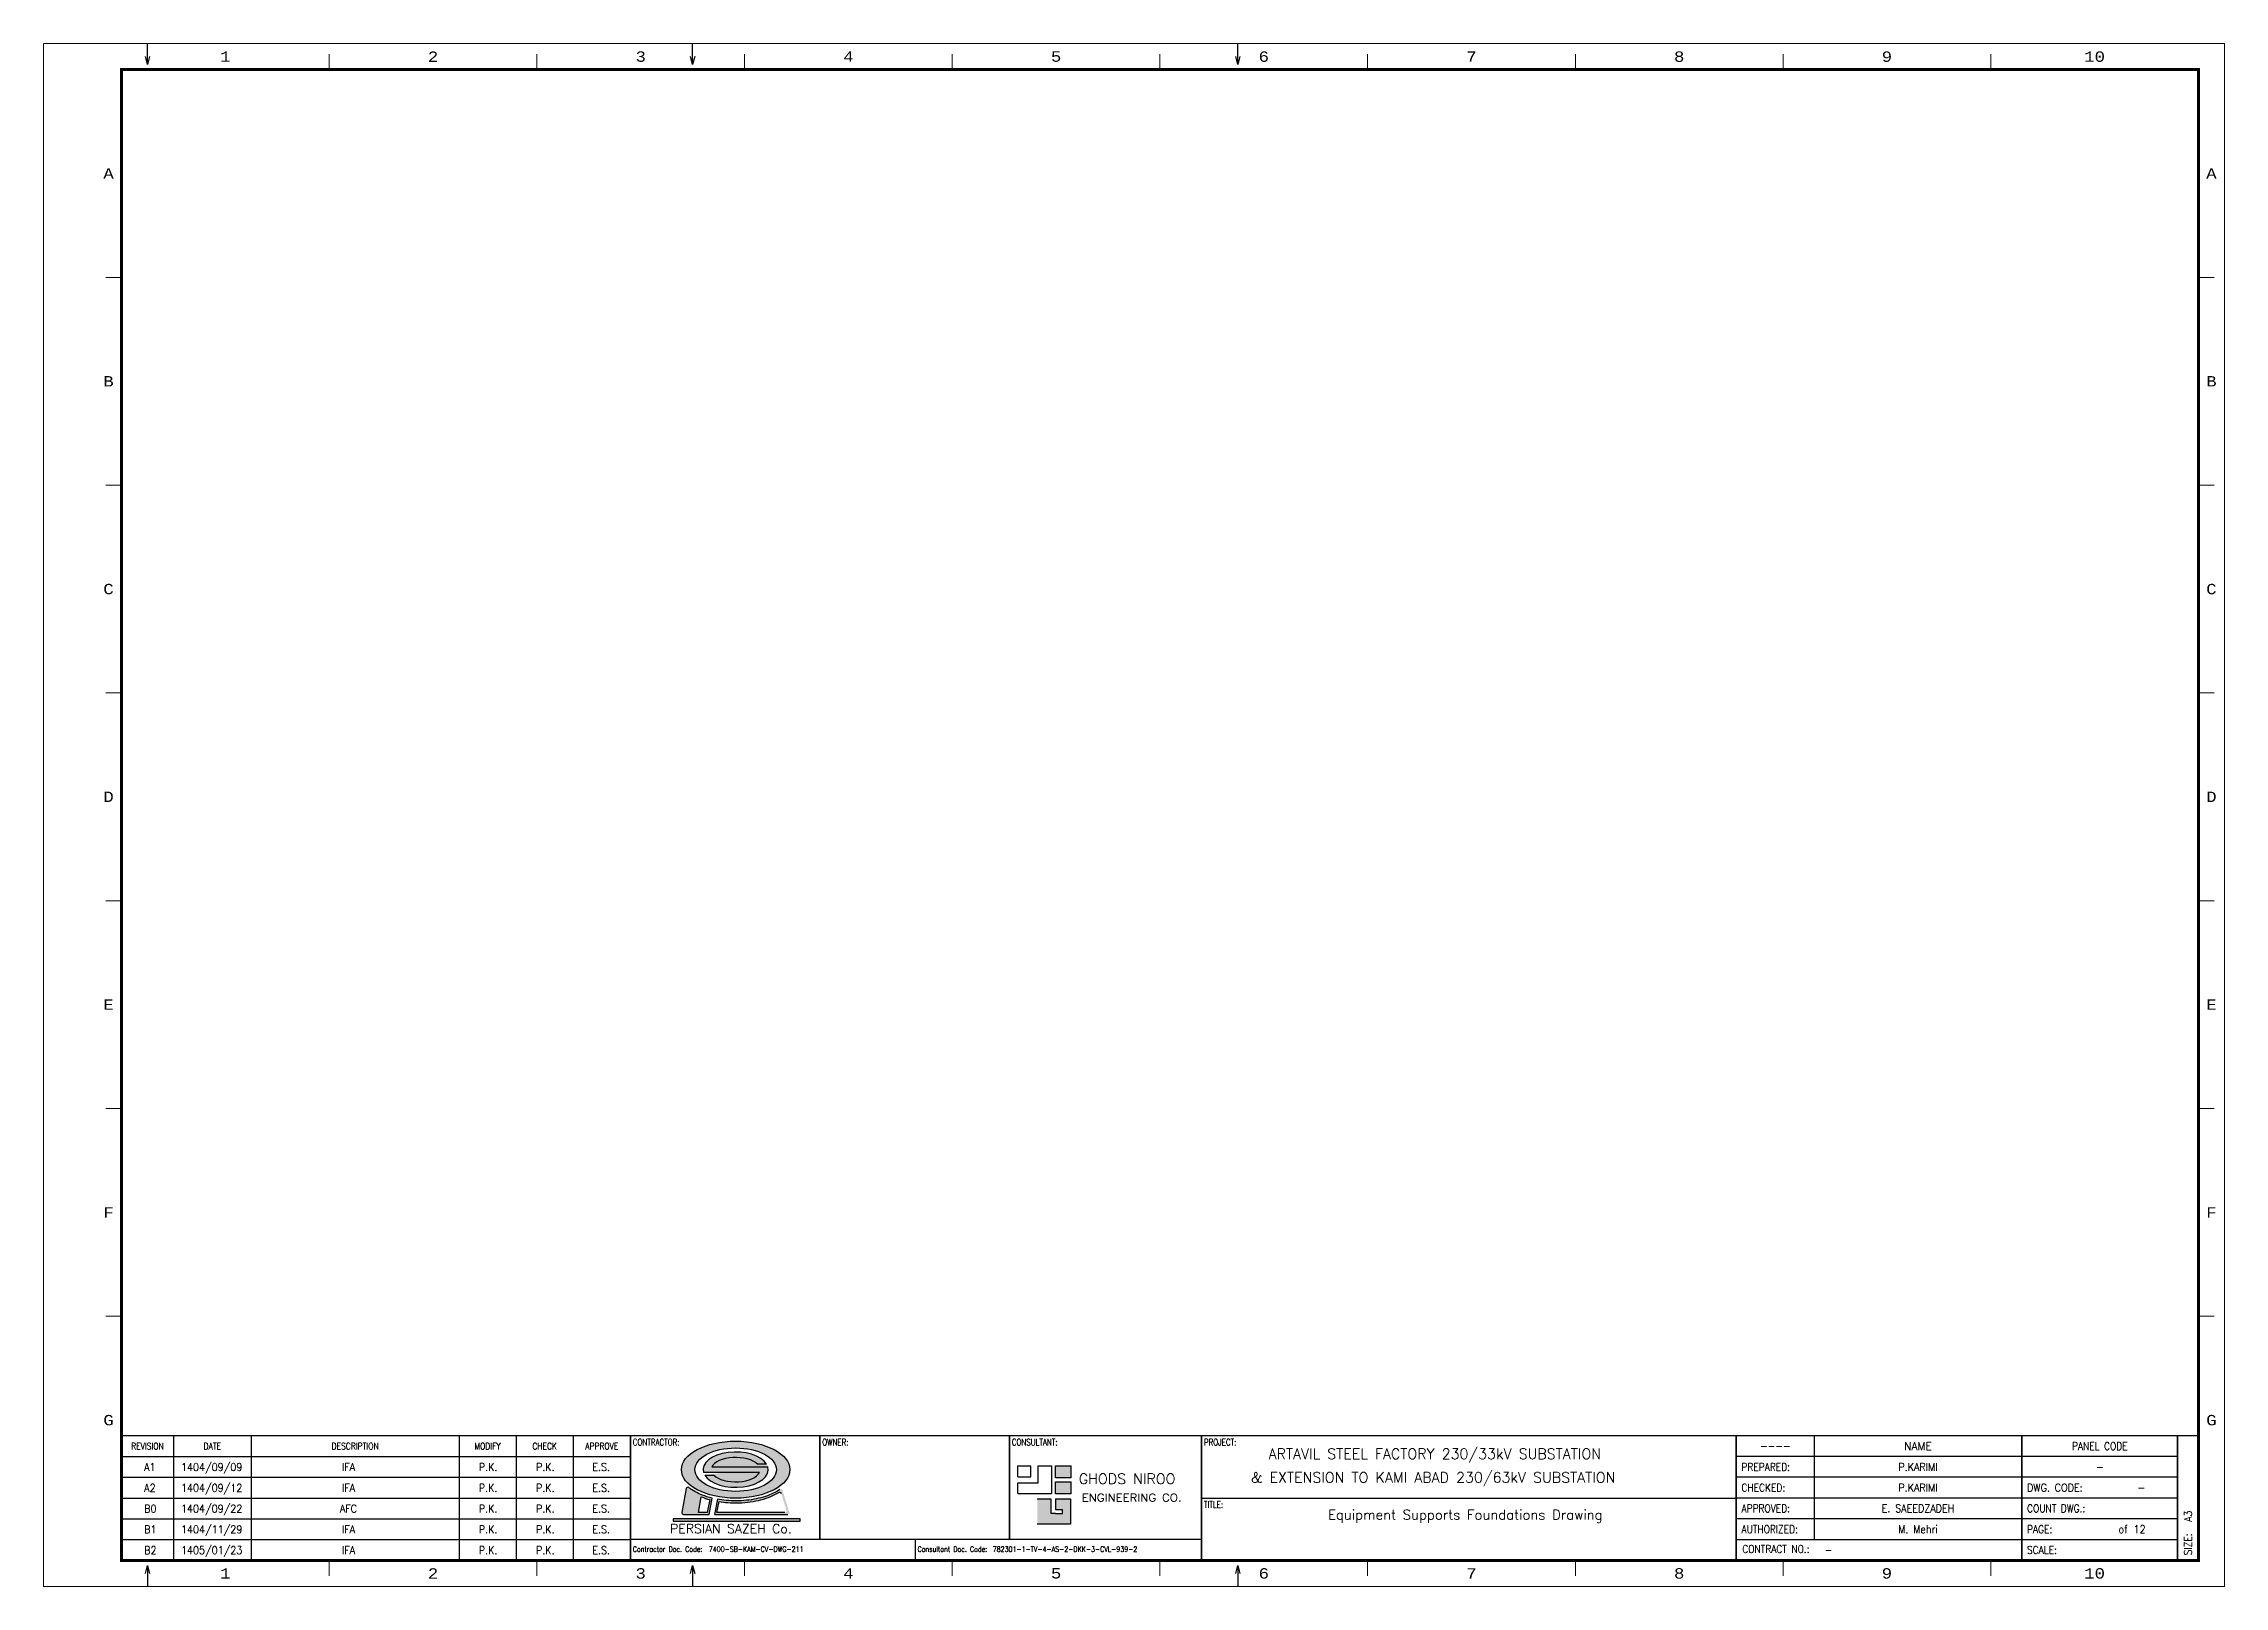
# Model space of a CAD drawing. Header units: millimetres. Extents: x 0 to 420, y 0 to 297.
import ezdxf
from ezdxf.enums import TextEntityAlignment as Align

# ---------------------------------------------------------------- set-up
doc = ezdxf.new("R2010")
doc.units = ezdxf.units.MM
doc.header["$MEASUREMENT"] = 0
doc.linetypes.add('AUSGEZOGEN', pattern=[0])
for name, color, linetype in [('FOLDING_MARK', 7, 'Continuous'), ('Layer1', 3, 'Continuous'), ('SECTION_LINE', 23, 'Continuous'), ('SUB-SECTION_LINE', 41, 'Continuous'), ('Title Block', 1, 'Continuous'), ('TITLE TEXT', 7, 'Continuous'), ('TXT FIXED', 30, 'Continuous')]:
    doc.layers.add(name, color=color, linetype=linetype)
doc.layers.add('FRAME_LINE', color=21, linetype='AUSGEZOGEN', lineweight=13)
doc.layers.add('TXT TITLE BLOCK', color=7, linetype='Continuous', lineweight=13)
doc.styles.add('COURIER', font='cour.ttf', dxfattribs={"height": 1.5})
doc.styles.add('ROMANC', font='ROMANC.shx', dxfattribs={"height": 1})
doc.styles.add('ROMAND', font='romand.shx')
doc.styles.add('ROMANS', font='romans.shx')
doc.styles.add('ROMANT', font='romant')
doc.dimstyles.new('ISO-25', dxfattribs={"dimtxt": 2.5, "dimasz": 2.5, "dimexe": 1.25, "dimexo": 0.625, "dimtad": 1, "dimtxsty": 'Standard', "dimcen": 2.5, "dimadec": 0, "dimazin": 0, "dimtfac": 1, "dimtmove": 0, "dimatfit": 3, "dimfxl": 1, "dimarcsym": 0})

# ---------------------------------------------------------------- blocks, each defined once
blk = doc.blocks.new('Frame_Detail')
at = {"layer": 'SECTION_LINE'}
for p, q in [((400, 24.00000000000003), (8.7e-14, 24)), ((8.7e-14, 24), (0, 0)), ((98.00000000000028, 24.00000000000032), (98.00000000000028, 3.126e-13)), ((98.00000000000028, 3.126e-13), (98.00000000000028, 24.00000000000032)), ((208.0000000000003, 24.00000000000005), (208.0000000000003, 4.17e-14)), ((208.0000000000003, 4.17e-14), (208.0000000000003, 24.00000000000005)), ((311.0000000000003, 24.00000000000004), (311.0000000000003, 4.17e-14)), ((311.0000000000003, 4.17e-14), (311.0000000000003, 24.00000000000004)), ((399.9999999999999, 2.75e-14), (400, 24.00000000000003)), ((0, 0), (399.9999999999999, 2.75e-14)), ((311.0000000000003, 4.000000000000327), (396, 3.999999999999986))]:
    blk.add_line(p, q, dxfattribs=at)
at = {"layer": 'SUB-SECTION_LINE'}
for p, q in [((10.00000000000008, 24.00000000000032), (10.00000000000008, 3.126e-13)), ((25.00000000000028, 24.00000000000032), (25.00000000000028, 3.126e-13)), ((65.00000000000028, 24.00000000000032), (65.00000000000028, 3.126e-13)), ((76.00000000000028, 24.00000000000032), (76.00000000000028, 3.126e-13)), ((87.00000000000028, 24.00000000000032), (87.00000000000028, 3.126e-13)), ((134.5000000000003, 24.00000000000002), (134.5000000000003, 4.000000000000096)), ((134.5000000000003, 4.000000000000096), (134.5000000000003, 24.00000000000002)), ((171.0000000000005, 23.99999999999971), (171.0000000000005, 3.999999999999784)), ((171.0000000000005, 3.999999999999784), (171.0000000000005, 23.99999999999971)), ((326.0000000000003, 24.00000000000002), (326.0000000000002, 4.000000000000285)), ((366.0000000000002, 24.00000000000003), (366.0000000000002, 2.75e-14)), ((366.0000000000002, 2.75e-14), (366.0000000000002, 24.00000000000003)), ((396, 24.00000000000003), (396, 2.75e-14)), ((396, 2.75e-14), (396, 24.00000000000003)), ((8.7e-14, 20.00000000000002), (98.00000000000028, 20.00000000000002)), ((396, 20.00000000000029), (311.0000000000003, 20.00000000000029)), ((8.7e-14, 16.00000000000002), (98.00000000000028, 16.00000000000002)), ((396, 16.00000000000029), (311.0000000000003, 16.00000000000029)), ((8.7e-14, 12.00000000000002), (98.00000000000028, 12.00000000000002)), ((208.0000000000003, 12.00000000000004), (311.0000000000003, 12.00000000000043)), ((395.9999999999999, 12.00000000000029), (311.0000000000003, 12.00000000000029)), ((8.7e-14, 8.000000000000014), (98.00000000000028, 8.000000000000014)), ((396, 8.000000000000284), (311.0000000000003, 8.000000000000284)), ((8.7e-14, 4.000000000000013), (98.00000000000028, 4.000000000000013)), ((134.5000000000003, 4.000000000000096), (98.00000000000028, 4.000000000000013)), ((208.0000000000003, 4.000000000000098), (134.5000000000003, 4.000000000000009)), ((152.8477993354645, 4.000000000000029), (152.8477993354645, 9.8e-15))]:
    blk.add_line(p, q, dxfattribs=at)
at = {"layer": 'TXT FIXED', "lineweight": -2, "style": 'ROMANS', "width": 0.85}
for s, p in [('REVISION', (5.000000000000083, 22.00000000000001)), ('DATE', (17.5000000000002, 22.00000000000001)), ('DESCRIPTION', (45.0000000000004, 22.00000000000029)), ('MODIFY', (70.50000000000031, 22.00000000000001)), ('CHECK', (81.5000000000003, 22.00000000000001)), ('APPROVE', (92.50000000000028, 22.00000000000017))]:
    blk.add_text(s, height=1.25, dxfattribs=at).set_placement(p, align=Align.MIDDLE_CENTER)
at = {"layer": 'TXT FIXED', "style": 'ROMANS', "width": 0.8000000001400195}
for s, p in [('CONTRACTOR:', (98.46666668168328, 22.74999996781398)), ('OWNER:', (134.9666666816785, 22.74999996781399)), ('CONSULTANT:', (171.4666666816835, 22.74999996781367)), ('PROJECT: ', (208.4666666816785, 22.74999996781397)), ('TITLE:', (208.4666666816833, 10.74999996781402))]:
    blk.add_text(s, height=1.25, dxfattribs=at).set_placement(p, align=Align.MIDDLE_LEFT)
at = {"layer": 'TXT FIXED', "style": 'ROMANT'}
for s, height, p in [('----', 1.333333376248349, (318.5000000000002, 22.00000000000015)), ('NAME', 1.5, (346.0000000000002, 22.00000000000015))]:
    blk.add_text(s, height=height, dxfattribs=at).set_placement(p, align=Align.MIDDLE)
at = {"layer": 'TXT FIXED', "lineweight": -2, "style": 'ROMANS', "width": 0.85}
blk.add_text('PANEL CODE', height=1.5, dxfattribs=at).set_placement((381, 21.99985582460492), align=Align.MIDDLE)
at = {"layer": 'TXT FIXED', "lineweight": -2, "style": 'ROMANS'}
for s, width, p in [('PREPARED:', 0.85, (312.0000000000003, 18.00000000000029)), ('CHECKED:', 0.85, (312.0000000000003, 14.00000000000028)), ('DWG. CODE:', 0.9, (367.0000000000002, 14.00000000000028)), ('APPROVED:', 0.85, (312.0000000000003, 10.00000000000004)), ('COUNT DWG.:', 0.85, (367.0000000000002, 10.00000000000028)), ('AUTHORIZED:', 0.85, (312.0000000000003, 6.000000000000283)), ('PAGE:', 0.85, (367.0000000000002, 6.000000000000283)), ('SCALE:', 0.85, (367.0000000000002, 2.000000000000142))]:
    blk.add_text(s, height=1.5, dxfattribs=dict(at, width=width)).set_placement(p, align=Align.MIDDLE_LEFT)
at = {"layer": 'TXT FIXED', "color": 7, "style": 'ROMANS', "width": 0.9}
blk.add_text('A3', height=1.5, rotation=90, dxfattribs=at).set_placement((398, 8.500000000000043), align=Align.MIDDLE_CENTER)
blk.add_text('of', height=1.5, dxfattribs=at).set_placement((385.5000000000001, 6.000000000000128), align=Align.MIDDLE_CENTER)
at = {"layer": 'TXT FIXED', "lineweight": -2, "style": 'ROMANS', "width": 0.85}
blk.add_text('SIZE:', height=1.5, rotation=90, dxfattribs=at).set_placement((398, 1.000000000000041), align=Align.MIDDLE_LEFT)
at = {"layer": 'TXT FIXED', "color": 2, "lineweight": -2, "style": 'ROMANS', "width": 0.8}
for s, p in [('Contractor Doc. Code:', (98.46666668167848, 2.158228430879787)), ('Consultant Doc. Code:', (153.3144660171427, 2.158228430879787))]:
    blk.add_text(s, height=1, dxfattribs=at).set_placement(p, align=Align.MIDDLE_LEFT)
at = {"layer": 'TXT FIXED', "lineweight": -2, "style": 'ROMANS', "width": 0.85}
blk.add_text('CONTRACT NO.:', height=1.5, dxfattribs=at).set_placement((312.1497737272716, 2.94419880697562), align=Align.TOP_LEFT)
blk = doc.blocks.new('PSP_LOGO')
h = blk.add_hatch(color=5)
h.set_gradient(color1=(0, 0, 255), color2=(87, 87, 255), one_color=1, tint=0.6700000166893006)
edge = h.paths.add_edge_path()
edge.add_ellipse((-0.2864060505148497, 2.290245595934497), major_axis=(7.464255509544819, 0), ratio=0.5250000000000004, start_angle=0, end_angle=360)
edge = h.paths.add_edge_path(flags=17)
edge.add_ellipse((-0.2864060505148497, 2.290245595934497), major_axis=(5.598191632158612, 0), ratio=0.5333333333333337, start_angle=0, end_angle=360)
edge = h.paths.add_edge_path(flags=16)
edge.add_ellipse((-0.2864060505148497, 2.290245595934497), major_axis=(-4.478553305728693, 2.5132e-12), ratio=0.5416666666664928, start_angle=9.935396902800392, end_angle=184.8207681386961, ccw=False)
edge.add_line((-4.843875332615927, 1.917032820151055), (-4.711641344943763, 1.917032820151055))
edge.add_ellipse((-0.2864060505148497, 2.290245595934497), major_axis=(-4.478553305730946, 1.37056e-11), ratio=0.5416666666660938, start_angle=189.9353969029112, end_angle=364.8207681388647, ccw=False)
edge.add_line((4.271063231898271, 2.66345837132307), (4.13882924395914, 2.66345837132307))
h = blk.add_hatch(color=5)
edge = h.paths.add_edge_path()
edge.add_ellipse((-0.2864060505148497, 2.290245595934497), major_axis=(-4.478553305728695, 2.5132e-12), ratio=0.5416666666664927, start_angle=9.93539690280041, end_angle=184.820768138696)
edge.add_line((4.138829243953265, 2.66345837132307), (-3.561334864244201, 2.66345837132307))
edge.add_ellipse((-0.2864060505148497, 2.290245595934497), major_axis=(-3.358914979295168, 2.4e-15), ratio=0.4999999999999995, start_angle=193.9320915492581, end_angle=353.4985877666002, ccw=False)
edge.add_line((2.722531540327469, 3.036671146711647), (3.974874333198258, 3.036671146711647))
edge.add_ellipse((-0.2864060505148497, 2.290245595934497), major_axis=(-4.478553305730947, 1.37056e-11), ratio=0.5416666666660938, start_angle=189.9353969029111, end_angle=364.8207681388646)
edge.add_line((-4.711641344991186, 1.917032820151054), (2.98852276320628, 1.917032820151054))
edge.add_ellipse((-0.2864060505148497, 2.290245595934497), major_axis=(-3.358914979295168, 2.4e-15), ratio=0.5000000000000001, start_angle=13.932091549258018, end_angle=173.4985877666004, ccw=False)
edge.add_line((-3.2953436413654, 1.543820044762477), (-4.547686434236188, 1.543820044762477))
h = blk.add_hatch(color=5)
edge = h.paths.add_edge_path()
edge.add_arc((-7.480133270520574, -3.643837534349644), 0.2239276652859953, 169.2319808169, 270, ccw=False)
edge.add_line((-7.700117947717154, -3.602000456515434), (-7.075783837926599, -0.319172289135706))
edge.add_arc((-6.855799160721796, -0.361009367035726), 0.2239276652862521, 51.91864267709951, 169.2319808167889, ccw=False)
edge.add_spline(control_points=[(-6.717685101755781, -0.1847478962613354), (-6.60853561310291, -0.2702746929337817), (-6.493965868987642, -0.3532637521889231), (-5.775771260761797, -0.8354248093192524), (-5.04863761949912, -1.171058072303275), (-4.006353875277271, -1.499215918307591), (-3.768480174285331, -1.565419264041763), (-3.525080439491052, -1.624863713917663)], knot_values=[3.731899026818746, 3.731899026818746, 3.731899026818746, 3.731899026818746, 3.805264074264174, 3.805264074264174, 4.17218656773454, 4.17218656773454, 4.276702925599443, 4.276702925599443, 4.276702925599443, 4.276702925599443], degree=3, periodic=0)
edge.add_line((-3.525080439491052, -1.624863713917663), (-3.951639440159961, -3.867765199622276))
edge.add_line((-3.951639440176414, -3.867765199556462), (-7.480133270528805, -3.867765199556462))
edge = h.paths.add_edge_path(flags=16)
edge.add_spline(control_points=[(-5.011350049420102, -1.449561759324957), (-4.643121443159096, -1.594900430142162), (-4.254162884252175, -1.722315388127911), (-3.849176241161241, -1.830820048416307)], knot_values=[4.067711929370321, 4.067711929370321, 4.067711929370321, 4.067711929370321, 4.24037766588736, 4.24037766588736, 4.24037766588736, 4.24037766588736], degree=3, periodic=0)
edge.add_line((-3.849176241161241, -1.830820048416307), (-4.183332396235205, -3.58785561788341))
edge.add_line((-4.183332396218752, -3.587855618080843), (-5.418014585179918, -3.587855618080843))
edge.add_line((-5.41801458519637, -3.587855618080843), (-5.011350049428324, -1.449561759456577))
h = blk.add_hatch(color=5)
edge = h.paths.add_edge_path()
edge.add_line((7.08802079952759, -3.577612628040941), (6.149734405142728, -0.5468848879496089))
edge.add_arc((5.935823533338806, -0.613109794324124), 0.2239276652863746, 17.20206056213657, 122.9328063257412)
edge.add_spline(control_points=[(5.810684717787317, -0.4274114469677988), (5.243480290210819, -0.8096404295653018), (4.56034637527996, -1.132258800671004), (2.997057951395616, -1.647459135215739), (2.10856361400466, -1.831743065474027), (0.2678294446416398, -2.021251060802258), (-0.6838487014716347, -2.026328333722481), (-2.010219961944065, -1.90444339189691), (-2.407503613000608, -1.850360211776098), (-2.794771952074226, -1.779957100357679)], knot_values=[4.379128066601809, 4.379128066601809, 4.379128066601809, 4.379128066601809, 4.727571936049049, 4.727571936049049, 5.094494429519413, 5.094494429519413, 5.461416922989779, 5.461416922989779, 5.621397917592876, 5.621397917592876, 5.621397917592876, 5.621397917592876], degree=3, periodic=0)
edge.add_line((-2.794771952074226, -1.779957100357679), (-3.191835016190813, -3.867765199688087))
edge.add_line((-3.191835016190822, -3.867765199556462), (6.874109927740128, -3.867765199556462))
edge.add_arc((6.874109927748359, -3.643837534349644), 0.2239276652863676, 269.9999999998473, 377.2020605617303)
edge = h.paths.add_edge_path(flags=16)
edge.add_line((-2.853674654270696, -3.587855618080843), (-2.57112744646413, -2.102186458189677))
edge.add_spline(control_points=[(-2.571127446472361, -2.102186458189679), (-2.180810580682301, -2.164847751655774), (-1.782109594554362, -2.211401203292788), (-0.3450812549597765, -2.317858340291641), (0.7154377241510906, -2.284735110272193), (2.738374923156854, -2.001275651874878), (3.700434750244022, -1.752103767176873), (4.945362914830925, -1.243172620711763), (5.319276995233997, -1.058542018864451), (5.661684545750283, -0.8535269942232753)], knot_values=[4.415822659599773, 4.415822659599773, 4.415822659599773, 4.415822659599773, 4.571980738817553, 4.571980738817553, 4.972925360970338, 4.972925360970338, 5.373869983123121, 5.373869983123121, 5.563387937698623, 5.563387937698623, 5.563387937698623, 5.563387937698623], degree=3, periodic=0)
edge.add_arc((5.776717129477595, -1.045649621617305), 0.2239276652863488, 17.202060561410406, 120.91088164369401, ccw=False)
edge.add_line((5.990628001256833, -0.9794247153086058), (6.70834638542109, -3.297703046367888))
edge.add_arc((6.494435513625399, -3.363927952742402), 0.2239276652863676, -90.0000000008983, 17.202060561730377, ccw=False)
edge.add_line((6.494435513625399, -3.587855618080843), (-2.853674654270696, -3.587855618080843))
blk.add_hatch(color=5).paths.add_polyline_path([(8.590307368685218, -4.778048879585043), (8.590307368685218, -4.467038233384024), (-8.89286916383983, -4.467038233384024), (-8.89286916383983, -4.778048879585043)])
at = {"color": 5}
for points in [[(3.974874333190027, 3.036671146711647), (2.722531540327469, 3.036671146711647)], [(2.988522763206281, 1.917032820151054), (-4.711641344991186, 1.917032820151054)], [(-4.547686434252632, 1.543820044762477), (-3.2953436413654, 1.543820044762477)], [(-3.56133486424421, 2.66345837132307), (4.138829243953265, 2.66345837132307)], [(-7.075783837926598, -0.3191722890698971), (-7.700117947717154, -3.602000456515434)], [(-5.41801458519637, -3.587855618080843), (-5.011350049420102, -1.449561759324957)], [(-3.849176241161241, -1.830820048416307), (-4.183332396218752, -3.587855618080843)], [(-3.951639440176414, -3.867765199556462), (-3.525080439491052, -1.624863713917663)], [(-2.794771952074226, -1.779957100357679), (-3.191835016190822, -3.867765199556462)], [(-2.853674654270696, -3.587855618080843), (-2.571127446472361, -2.102186458189679)], [(-7.480133270520574, -3.867765199556462), (-3.951639440176414, -3.867765199556462)], [(-4.183332396218752, -3.587855618080843), (-5.41801458519637, -3.587855618080843)], [(-3.191835016190822, -3.867765199556462), (6.874109927748359, -3.867765199556462)], [(6.494435513625399, -3.587855618080843), (-2.853674654270696, -3.587855618080843)]]:
    blk.add_lwpolyline(points, dxfattribs=at)
for points in [[(-6.723623829200341, -0.180251846977489, 0.5509335503989486), (-7.075783837926598, -0.3191722890698971)], [(-2.853674654270696, -3.587855618080843), (-2.571127446472361, -2.102186458189679, -0.8908208420302761)], [(5.661684545750283, -0.8535269942232753, -0.4861608216969159), (5.990628001256833, -0.9794247153086058)], [(-7.700117947717154, -3.602000456515434, 0.4703938507338659), (-7.480133270520574, -3.867765199556462)]]:
    blk.add_lwpolyline(points, format="xyb", dxfattribs=at)
blk.add_lwpolyline([(-8.89286916383983, -4.467038233384024), (-8.89286916383983, -4.778048879585043), (8.590307368685218, -4.778048879585043), (8.590307368685218, -4.467038233384024), (-8.89286916383983, -4.467038233384024)], close=True, dxfattribs=at)
for major_axis, ratio in [((7.464255509544819, 0), 0.5250000000000004), ((5.598191632158612, 0), 0.5333333333333337)]:
    blk.add_ellipse((-0.2864060505148497, 2.290245595934497), major_axis=major_axis, ratio=ratio, dxfattribs=at)
for major_axis, ratio, start_param, end_param in [((-4.478553305730946, 1.37056e-11), 0.5416666666660938, 3.454359375536508, 6.437644905669657), ((-3.358914979295168, 2.4e-15), 0.4999999999999995, 3.602146645271115, 6.059092214878213), ((-4.478553305728693, 2.5132e-12), 0.5416666666664928, 0.3127667219431687, 3.296052252074408), ((-3.358914979295168, 2.4e-15), 0.5000000000000001, 0.4605539916813215, 2.917499561288421)]:
    blk.add_ellipse((-0.2864060505148497, 2.290245595934497), major_axis=major_axis, ratio=ratio, start_param=start_param, end_param=end_param, dxfattribs=at)
for points, knots in [([(-3.525080439491052, -1.624863713917663), (-3.768480174285331, -1.565419264041763), (-4.006353875277271, -1.499215918307591), (-5.04863761949912, -1.171058072303275), (-5.775771260761797, -0.8354248093192524), (-6.493965868987642, -0.3532637521889231), (-6.60853561310291, -0.2702746929337817), (-6.717685101755781, -0.1847478962613354)], [3.731899026818746, 3.731899026818746, 3.731899026818746, 3.731899026818746, 3.836415384683649, 3.836415384683649, 4.203337878154016, 4.203337878154016, 4.276702925599443, 4.276702925599443, 4.276702925599443, 4.276702925599443]), ([(5.810684717787317, -0.4274114469677988), (5.243480290210819, -0.8096404295653018), (4.56034637527996, -1.132258800671004), (2.997057951395616, -1.647459135215739), (2.10856361400466, -1.831743065474027), (0.2678294446416398, -2.021251060802258), (-0.6838487014716347, -2.026328333722481), (-2.010219961944065, -1.90444339189691), (-2.407503613000608, -1.850360211776098), (-2.794771952074226, -1.779957100357679)], [4.379128066601809, 4.379128066601809, 4.379128066601809, 4.379128066601809, 4.727571936049049, 4.727571936049049, 5.094494429519413, 5.094494429519413, 5.461416922989779, 5.461416922989779, 5.621397917592876, 5.621397917592876, 5.621397917592876, 5.621397917592876]), ([(-2.571127446472361, -2.102186458189679), (-2.180810580682301, -2.164847751655774), (-1.782109594554362, -2.211401203292788), (-0.3450812549597765, -2.317858340291641), (0.7154377241510906, -2.284735110272193), (2.738374923156854, -2.001275651874878), (3.700434750244022, -1.752103767176873), (4.945362914830925, -1.243172620711763), (5.319276995233997, -1.058542018864451), (5.661684545750283, -0.8535269942232753)], [4.415822659599773, 4.415822659599773, 4.415822659599773, 4.415822659599773, 4.571980738817553, 4.571980738817553, 4.972925360970338, 4.972925360970338, 5.373869983123121, 5.373869983123121, 5.563387937698623, 5.563387937698623, 5.563387937698623, 5.563387937698623])]:
    blk.add_open_spline(points, degree=3, knots=knots, dxfattribs=at)
blk.add_open_spline([(-5.011350049420102, -1.449561759324957), (-4.643121443159096, -1.594900430142162), (-4.254162884252175, -1.722315388127911), (-3.849176241161241, -1.830820048416307)], degree=3, dxfattribs=at)
at = {"color": 5, "insert": (-9.306957715579092, -5.190496403169759), "char_height": 1.259891960646046, "width": 19.68884223391052, "attachment_point": 1}
blk.add_mtext('{\\Fromand|c0;PERSIAN SAZEH Co.}', dxfattribs=at)
blk = doc.blocks.new('BLOCK2')
at = {"layer": 'TXT TITLE BLOCK', "color": 7, "style": 'ROMANS', "width": 0.9}
for tag, p in [('REV1', (5, -2.000000000000028)), ('DATE1', (17.39372657736385, -2.000000000000028)), ('MOD.1', (70.39372657736385, -2.000000000000028)), ('CHCK.1', (81.39372657736386, -2.000000000000028)), ('APPRD.1', (92.39372657736385, -1.999999999999857)), ('PREP', (346, -1.999999999999772)), ('PANEL_NAME', (381, -2.000144175395121)), ('REV3', (5, -6.000000000000028)), ('DATE3', (17.39372657736385, -6.000000000000028)), ('MOD.3', (70.39372657736385, -6.000000000000028)), ('CHCK.3', (81.39372657736386, -6.000000000000028)), ('APPRD.3', (92.39372657736385, -5.999999999999857)), ('CHCK', (346, -5.999999999999772)), ('DWG.', (389, -5.999999999999772)), ('REV4', (5, -10.00000000000003)), ('DATE4', (17.39372657736385, -10.00000000000003)), ('MOD.4', (70.39372657736385, -10.00000000000003)), ('CHCK.4', (81.39372657736386, -10.00000000000003)), ('APPRD.4', (92.39372657736385, -9.999999999999856)), ('APP', (346, -9.999999999999773)), ('COUNT.', (389, -9.999999999999773)), ('REV5', (5, -14.00000000000003)), ('DATE5', (17.39372657736385, -14.00000000000003)), ('MOD.5', (70.39372657736385, -14.00000000000003)), ('CHCK.5', (81.39372657736386, -14.00000000000003)), ('APPRD.5', (92.39372657736385, -13.99999999999986)), ('AUTH', (346, -13.99999999999977)), ('REV6', (5, -18.00000000000003)), ('DATE6', (17.39372657736385, -18.00000000000003)), ('MOD.6', (70.39372657736385, -18.00000000000003)), ('CHCK.6', (81.39372657736386, -18.00000000000003)), ('APPRD.6', (92.39372657736385, -17.99999999999986)), ('SCALE', (385.5, -17.99999999999986))]:
    blk.add_attdef(tag, text='', height=1.5, dxfattribs=at).set_placement(p, align=Align.MIDDLE_CENTER)
at = {"layer": 'TXT TITLE BLOCK', "color": 7, "style": 'ROMANS'}
for tag, height, width, p in [('DESC1', 1.5, 0.9, (26.00000000000046, -2)), ('DESC3', 1.5, 0.9, (26.00000000000046, -6)), ('DESC4', 1.5, 0.9, (26.00000000000046, -10)), ('DESC5', 1.5, 0.9, (26.00000000000046, -14)), ('T.P', 1.5, 0.9, (387.5, -13.99999999999991)), ('DESC6', 1.5, 0.9, (26.00000000000046, -18)), ('CONTRACTOR_DOC_CODE', 1.199999999999999, 1.199999999999999, (106.1984814439961, -17.66666672031005)), ('CONTRACT_NO.', 1.5, 0.9, (328, -17.99999999999983))]:
    blk.add_attdef(tag, text='', height=height, dxfattribs=dict(at, width=width)).set_placement(p, align=Align.MIDDLE_LEFT)
at = {"layer": 'TXT TITLE BLOCK', "color": 4, "linetype": 'Continuous', "ltscale": 10, "style": 'ROMANT'}
blk.add_attdef('DOCUMENT_TITLE', text='', height=1.5, dxfattribs=at).set_placement((259.5000000000005, -10.84635668166993), align=Align.MIDDLE_CENTER)
at = {"layer": 'TXT TITLE BLOCK', "color": 7, "style": 'ROMAND'}
for tag, p in [('DESC.1', (259.4999994322275, -14.54942637499266)), ('DESC.2', (259.4999994322275, -17.54942637499266))]:
    blk.add_attdef(tag, text='', height=1.5, dxfattribs=at).set_placement(p, align=Align.MIDDLE_CENTER)
at = {"layer": 'TXT TITLE BLOCK', "color": 7, "style": 'ROMANS', "width": 0.9}
blk.add_attdef('NO.P', text='', height=1.5, dxfattribs=at).set_placement((383.5, -13.99999999999991), align=Align.MIDDLE_RIGHT)
blk = doc.blocks.new('GHODSNIROO')
h = blk.add_hatch(color=1)
h.paths.add_polyline_path([(0.1387844457245819, 8.949151349537232), (0.1387844457245819, 11.25178620302765), (-2.914473362550438, 11.25178620302765), (-2.914473362550438, 8.949151349537232)])
h.paths.add_polyline_path([(0.1387844457245819, 5.844275896757977), (0.1387844457245819, 8.146910750206729), (-2.914473362550438, 8.146910750206729), (-2.914473362550438, 5.844275896757977)])
h.paths.add_polyline_path([(0, 4.882519059031949), (-2.914473362550438, 4.882519059031949), (-2.914473362550438, 2.84701226855563), (-1.545824796601948, 2.84701226855563), (-1.545824796601948, 2.093304412002652), (-2.898421493753687, 2.093304412002652), (-3.785328394213081, 2.093304412002652), (-3.785328394213081, 4.882519059031949), (-6.402781739362524, 4.882519059031949), (-6.402781739362524, 0), (0, 0)])
at = {"color": 7}
for p, q in [((-10.13259781249257, 11.25178620302765), (-7.620632519306127, 11.25178620302765)), ((-6.24178136676096, 11.25178620302765), (-3.624328021944847, 11.25178620302765))]:
    blk.add_line(p, q, dxfattribs=at)
at = {"color": 1}
blk.add_line((-2.914473362550438, 11.25178620302765), (0.1387844457245819, 11.25178620302765), dxfattribs=at)
at = {"layer": 'Title Block', "color": 7}
for p, q in [((-10.13259781249257, 9.158481790761101), (-10.13259781249257, 11.25178620302765)), ((-10.13259781249257, 9.158481790761101), (-7.620632519306127, 9.158481790761101)), ((-7.620632519306127, 9.158481790761101), (-7.620632519306127, 11.25178620302765)), ((-6.24178136676096, 8.009439164714278), (-6.24178136676096, 11.25178620302765)), ((-3.624328021944847, 11.25178620302765), (-3.624328021944847, 5.91613475257273)), ((-10.13259781249257, 8.009439164714278), (-6.24178136676096, 8.009439164714278)), ((-10.13259781249257, 5.91613475257273), (-10.13259781249257, 8.009439164714278)), ((-10.13259781249257, 5.91613475257273), (-3.624328021944847, 5.91613475257273))]:
    blk.add_line(p, q, dxfattribs=at)
at = {"layer": 'Title Block', "color": 1}
for p, q in [((-2.914473362550438, 8.949151349537232), (-2.914473362550438, 11.25178620302765)), ((0.1387844457245819, 8.949151349537232), (-2.914473362550438, 8.949151349537232)), ((0.1387844457245819, 8.949151349537232), (0.1387844457245819, 11.25178620302765)), ((-6.402781739362524, 4.882519059031949), (-3.785328394213081, 4.882519059031949)), ((-6.402781739362524, 4.882519059031949), (-3.785328394213081, 4.882519059031949)), ((-6.402781739362524, 4.882519059031949), (-3.785328394213081, 4.882519059031949)), ((-3.785328394213081, 4.882519059031949), (-3.785328394213081, 2.093304412002652)), ((-2.914473362550438, 8.146910750206729), (0.1387844457245819, 8.146910750206729)), ((-2.914473362550438, 5.844275896757977), (-2.914473362550438, 8.146910750206729)), ((0.1387844457245819, 5.844275896757977), (-2.914473362550438, 5.844275896757977)), ((-2.914473362550438, 4.882519059031949), (0, 4.882519059031949)), ((-2.914473362550438, 4.882519059031949), (-2.914473362550438, 2.84701226855563)), ((0, 4.882519059031949), (0, 0)), ((0.1387844457245819, 5.844275896757977), (0.1387844457245819, 8.146910750206729)), ((0, 0), (-6.402781739362524, 0)), ((-2.898421493753687, 2.093304412002652), (-3.785328394213081, 2.093304412002652)), ((-2.914473362550438, 2.84701226855563), (-1.545824796601948, 2.84701226855563)), ((-2.898421493753687, 2.093304412002652), (-1.545824796601948, 2.093304412002652)), ((-1.545824796601948, 2.093304412002652), (-1.545824796601948, 2.84701226855563))]:
    blk.add_line(p, q, dxfattribs=at)
at = {"layer": 'Title Block', "color": 2, "lineweight": 5, "style": 'ROMANT'}
blk.add_text('GHODS NIROO', height=2, dxfattribs=at).set_placement((1.612798531983571, 7.761733736668247))
at = {"layer": 'Title Block', "color": 2, "lineweight": 5, "style": 'ROMANC', "width": 0.9220111079243942}
blk.add_text('ENGINEERING CO.', height=1.5, dxfattribs=at).set_placement((2.170233927430217, 4.390730237813841), (21.40075132128186, 4.390730237813841), align=Align.FIT)
blk = doc.blocks.new('*U15')
blk.add_leader([(-190, 4.000000000000948), (-190, 3.86e-14)], dimstyle='ISO-25', override={"dimasz": 1.5, "dimgap": 0.625, "dimtad": 0, "dimldrblk": 'Open30', "dimfxl": 0.18})
blk = doc.blocks.new('*U16')
at = {"layer": 'FOLDING_MARK', "color": 0, "linetype": 'ByBlock', "lineweight": -2}
for p in [(-210, 0), (-105, 0), (0, 0)]:
    blk.add_blockref('*U15', p, dxfattribs=at)
blk = doc.blocks.new('*U17')
blk.add_leader([(-190, 4.000000000000948), (-190, 3.86e-14)], dimstyle='ISO-25', override={"dimasz": 1.5, "dimgap": 0.625, "dimtad": 0, "dimldrblk": 'Open30', "dimfxl": 0.18})
blk = doc.blocks.new('*U18')
at = {"layer": 'FOLDING_MARK', "color": 0, "linetype": 'ByBlock', "lineweight": -2}
for p in [(-210, 0), (-105, 0), (0, 0)]:
    blk.add_blockref('*U17', p, dxfattribs=at)
blk = doc.blocks.new('A3-FRAME_NUMBERING')
at = {"layer": 'FRAME_LINE'}
for p, q in [((55.00000000000318, 291.9999999999979), (55.00000000000318, 295.0000000000127)), ((95.00000000000317, 291.9999999999979), (95.00000000000317, 295.0000000000127)), ((135.0000000000032, 291.9999999999979), (135.0000000000032, 295.0000000000127)), ((175.0000000000032, 291.9999999999979), (175.0000000000032, 295.0000000000127)), ((215.0000000000032, 291.9999999999979), (215.0000000000032, 295.0000000000127)), ((255.0000000000032, 291.9999999999979), (255.0000000000032, 295.0000000000127)), ((295.0000000000032, 291.9999999999979), (295.0000000000032, 295.0000000000127)), ((335.0000000000032, 291.9999999999979), (335.0000000000032, 295.0000000000127)), ((375.0000000000032, 291.9999999999979), (375.0000000000032, 295.0000000000127)), ((11.99999999998851, 251.9999999999982), (15.00000000000341, 251.9999999999982)), ((418.0000000000148, 251.9999999999982), (415, 251.9999999999982)), ((11.99999999998851, 211.9999999999982), (15.00000000000341, 211.9999999999982)), ((418.0000000000148, 211.9999999999982), (415, 211.9999999999982)), ((11.99999999998851, 171.9999999999981), (15.00000000000341, 171.9999999999981)), ((418.0000000000148, 171.9999999999981), (415, 171.9999999999981)), ((11.99999999998851, 131.9999999999982), (15.00000000000341, 131.9999999999982)), ((418.0000000000148, 131.9999999999982), (415, 131.9999999999982)), ((11.99999999998851, 91.99999999999818), (15.00000000000341, 91.99999999999818)), ((418.0000000000148, 91.99999999999818), (415, 91.99999999999818)), ((11.99999999998851, 51.99999999999818), (15.00000000000341, 51.99999999999818)), ((418.0000000000148, 51.99999999999818), (415, 51.99999999999818)), ((55.00000000000318, 5.000000000002728), (55.00000000000318, 1.999999999987949)), ((95.00000000000317, 5.000000000002728), (95.00000000000317, 1.999999999987949)), ((135.0000000000032, 5.000000000002728), (135.0000000000032, 1.999999999987949)), ((175.0000000000032, 5.000000000002728), (175.0000000000032, 1.999999999987949)), ((215.0000000000032, 5.000000000002728), (215.0000000000032, 1.999999999987949)), ((255.0000000000032, 5.000000000002728), (255.0000000000032, 1.999999999987949)), ((295.0000000000032, 5.000000000002728), (295.0000000000032, 1.999999999987949)), ((335.0000000000032, 5.000000000002728), (335.0000000000032, 1.999999999987949)), ((375.0000000000032, 5.000000000002728), (375.0000000000032, 1.999999999987949))]:
    blk.add_line(p, q, dxfattribs=at)
at = {"layer": 'FRAME_LINE', "color": 32}
blk.add_lwpolyline([(0, 0), (0, 297), (420, 297.0000000000003), (420, 2.647e-13)], close=True, dxfattribs=at)
at = {"layer": 'FRAME_LINE', "const_width": 0.6}
blk.add_lwpolyline([(15.00000000000341, 291.9999999999982), (415, 291.9999999999985), (415, 5.00000000000214), (15.00000000000341, 5.000000000001932)], close=True, dxfattribs=at)
at = {"layer": 'FOLDING_MARK', "xscale": -1, "rotation": 180}
blk.add_blockref('*U18', (420, 297.0000000000003), dxfattribs=at)
at = {"layer": 'FOLDING_MARK'}
blk.add_blockref('*U16', (420, 2.647e-13), dxfattribs=at)
at = {"layer": 'TXT FIXED', "color": 7, "lineweight": -2, "style": 'COURIER'}
for s, p in [('1', (35.0000000000033, 294.4999999999979)), ('2', (75.0000000000033, 294.4999999999979)), ('3', (115.0000000000033, 294.4999999999979)), ('4', (155.0000000000033, 294.4999999999979)), ('5', (195.0000000000033, 294.4999999999979)), ('6', (235.0000000000033, 294.4999999999979)), ('7', (275.0000000000033, 294.4999999999979)), ('8', (315.0000000000033, 294.4999999999979)), ('9', (355.0000000000033, 294.4999999999979)), ('10', (395.0000000000033, 294.4999999999979)), ('1', (35.0000000000033, 2.500000000002728)), ('2', (75.0000000000033, 2.500000000002728)), ('3', (115.0000000000033, 2.500000000002728)), ('4', (155.0000000000033, 2.500000000002728)), ('5', (195.0000000000033, 2.500000000002728)), ('6', (235.0000000000033, 2.500000000002728)), ('7', (275.0000000000033, 2.500000000002728)), ('8', (315.0000000000033, 2.500000000002728)), ('9', (355.0000000000033, 2.500000000002728)), ('10', (395.0000000000033, 2.500000000002728))]:
    blk.add_text(s, height=2, dxfattribs=at).set_placement(p, align=Align.MIDDLE)
at = {"layer": 'TXT FIXED', "color": 7, "style": 'COURIER'}
for s, p in [('A', (12.50000000000341, 271.9999999999982)), ('A', (417.4999999999999, 271.9999999999982)), ('B', (12.5000000000034, 231.9999999999982)), ('B', (417.4999999999999, 231.9999999999982)), ('C', (12.50000000000339, 191.9999999999982)), ('C', (417.4999999999999, 191.9999999999982)), ('D', (12.50000000000339, 151.9999999999981)), ('D', (417.4999999999999, 151.9999999999981)), ('E', (12.50000000000338, 111.9999999999982)), ('E', (417.4999999999999, 111.9999999999982)), ('F', (12.50000000000337, 71.99999999999818)), ('F', (417.5, 71.99999999999818)), ('G', (12.50000000000336, 31.99999999999818)), ('G', (417.5, 31.99999999999818))]:
    blk.add_text(s, height=2, dxfattribs=at).set_placement(p, align=Align.MIDDLE)

msp = doc.modelspace()

# ---------------------------------------------------------------- block references
for name, p in [('A3-FRAME_NUMBERING', (0, 0)), ('GHODSNIROO', (197.7655286211042, 11.94566372570986))]:
    msp.add_blockref(name, p)
at = {"xscale": 1.399999999999999, "yscale": 1.399999999999999, "zscale": 1.399999999999999}
msp.add_blockref('PSP_LOGO', (133.6822941434276, 19.26109317811114), dxfattribs=at)
ref = msp.add_blockref('BLOCK2', (15.00000000000364, 25.00000000000197))
ref.add_attrib('T.P', '12', dxfattribs={"layer": 'TXT TITLE BLOCK', "color": 7, "height": 1.5, "style": 'ROMANS', "width": 0.9}).set_placement((402.5000000000037, 11.00000000000203), align=Align.MIDDLE_LEFT)
ref.add_attrib('DWG.', '-', dxfattribs={"layer": 'TXT TITLE BLOCK', "color": 7, "height": 1.5, "style": 'ROMANS', "width": 0.9}).set_placement((404.0000000000037, 19.0000000000022), align=Align.MIDDLE_CENTER)
ref.add_attrib('PANEL_NAME', '-', dxfattribs={"layer": 'TXT TITLE BLOCK', "color": 7, "height": 1.5, "style": 'ROMANS', "width": 0.9}).set_placement((396.0000000000037, 22.99985582460685), align=Align.MIDDLE_CENTER)
ref.add_attrib('AUTH', 'M. Mehri', dxfattribs={"layer": 'TXT TITLE BLOCK', "color": 7, "height": 1.5, "style": 'ROMANS', "width": 0.9}).set_placement((361.0000000000036, 11.0000000000022), align=Align.MIDDLE_CENTER)
ref.add_attrib('APP', 'E. SAEEDZADEH', dxfattribs={"layer": 'TXT TITLE BLOCK', "color": 7, "height": 1.5, "style": 'ROMANS', "width": 0.9}).set_placement((361.0000000000036, 15.0000000000022), align=Align.MIDDLE_CENTER)
ref.add_attrib('CHCK', 'P.KARIMI', dxfattribs={"layer": 'TXT TITLE BLOCK', "color": 7, "height": 1.5, "style": 'ROMANS', "width": 0.9}).set_placement((361.0000000000036, 19.0000000000022), align=Align.MIDDLE_CENTER)
ref.add_attrib('PREP', 'P.KARIMI', dxfattribs={"layer": 'TXT TITLE BLOCK', "color": 7, "height": 1.5, "style": 'ROMANS', "width": 0.9}).set_placement((361.0000000000036, 23.0000000000022), align=Align.MIDDLE_CENTER)
ref.add_attrib('CONTRACT_NO.', '-', dxfattribs={"layer": 'TXT TITLE BLOCK', "color": 7, "height": 1.5, "style": 'ROMANS', "width": 0.9}).set_placement((343.0000000000037, 7.00000000000214), align=Align.MIDDLE_LEFT)
at = {"layer": 'TITLE TEXT', "lineweight": 13}
msp.add_blockref('Frame_Detail', (15.00000000000364, 5.00000000000199), dxfattribs=at)

# ---------------------------------------------------------------- texts
at = {"layer": 'Layer1', "color": 0, "char_height": 2, "attachment_point": 1, "style": 'ROMANC'}
for s, width, insert in [('ARTAVIL STEEL FACTORY 230/33kV SUBSTATION', 82.08670943501012, (235.917668305578, 26.5103676463259)), ('& EXTENSION TO KAMI ABAD 230/63kV SUBSTATION', 88.39303228593735, (232.5202047634416, 21.98059814510088))]:
    msp.add_mtext_dynamic_manual_height_columns(s, width=width, gutter_width=404.6130073570859, heights=[5.085744347682525], dxfattribs=dict(at, insert=insert))
at = {"layer": 'TXT FIXED', "color": 2, "lineweight": -2, "style": 'ROMANS', "width": 0.8}
for s, p in [('7400-SB-KAM-CV-DWG-211 ', (128.1080616909572, 7.158228430881777)), ('782301-1-TV-4-AS-2-DKK-3-CVL-939-2 ', (182.789597454392, 7.158228430881777))]:
    msp.add_text(s, height=1, dxfattribs=at).set_placement(p, align=Align.MIDDLE_LEFT)
at = {"layer": 'TXT TITLE BLOCK', "color": 7, "style": 'ROMANS', "width": 0.9}
for s, p in [('A1', (19.36594571640955, 22.21154273295202)), ('A2', (19.36594571640955, 18.21154273295202)), ('B0', (19.36594571640954, 14.21154273295202)), ('B1', (19.36594571640954, 10.21154273295202)), ('B2', (19.36594571640954, 6.211542732952018))]:
    msp.add_text(s, height=1.5, dxfattribs=at).set_placement(p)
for s, p in [('1404/09/09', (32.3715510363146, 22.2115437010616)), ('IFA', (58.71226555460828, 22.21154273295202)), ('P.K.', (85.61190548950266, 22.21154273295201)), ('P.K.', (96.61190548950266, 22.21154273295201)), ('E.S.', (107.3691392296133, 22.21154273295201)), ('1404/09/12', (32.3715510363146, 18.2115437010616)), ('IFA', (58.71226555460828, 18.21154273295202)), ('P.K.', (85.61190548950266, 18.21154273295201)), ('P.K.', (96.61190548950266, 18.21154273295201)), ('E.S.', (107.3691392296133, 18.21154273295201)), ('1404/09/22', (32.37155103631458, 14.21154370106159)), ('AFC', (58.71226555460826, 14.21154273295202)), ('P.K.', (85.61190548950265, 14.21154273295201)), ('P.K.', (96.61190548950266, 14.21154273295201)), ('E.S.', (107.3691392296133, 14.21154273295201)), ('1404/11/29', (32.37155103631458, 10.2115437010616)), ('IFA', (58.71226555460826, 10.21154273295202)), ('P.K.', (85.61190548950265, 10.21154273295201)), ('P.K.', (96.61190548950266, 10.21154273295201)), ('E.S.', (107.3691392296133, 10.21154273295201)), ('1405/01/23', (32.37155103631458, 6.211543701061597)), ('IFA', (58.71226555460826, 6.211542732952018)), ('P.K.', (85.61190548950265, 6.211542732952008)), ('P.K.', (96.61190548950266, 6.211542732952008)), ('E.S.', (107.3691392296133, 6.211542732952008))]:
    msp.add_text(s, height=1.5, dxfattribs=at).set_placement(p, align=Align.CENTER)
at = {"layer": 'TXT TITLE BLOCK', "color": 4, "linetype": 'Continuous', "ltscale": 10, "style": 'ROMANT'}
msp.add_text('Equipment Supports Foundations Drawing ', height=1.875, dxfattribs=at).set_placement((274.4511370759829, 12.85390840084483), align=Align.CENTER)

doc.saveas('drawing.dxf')
